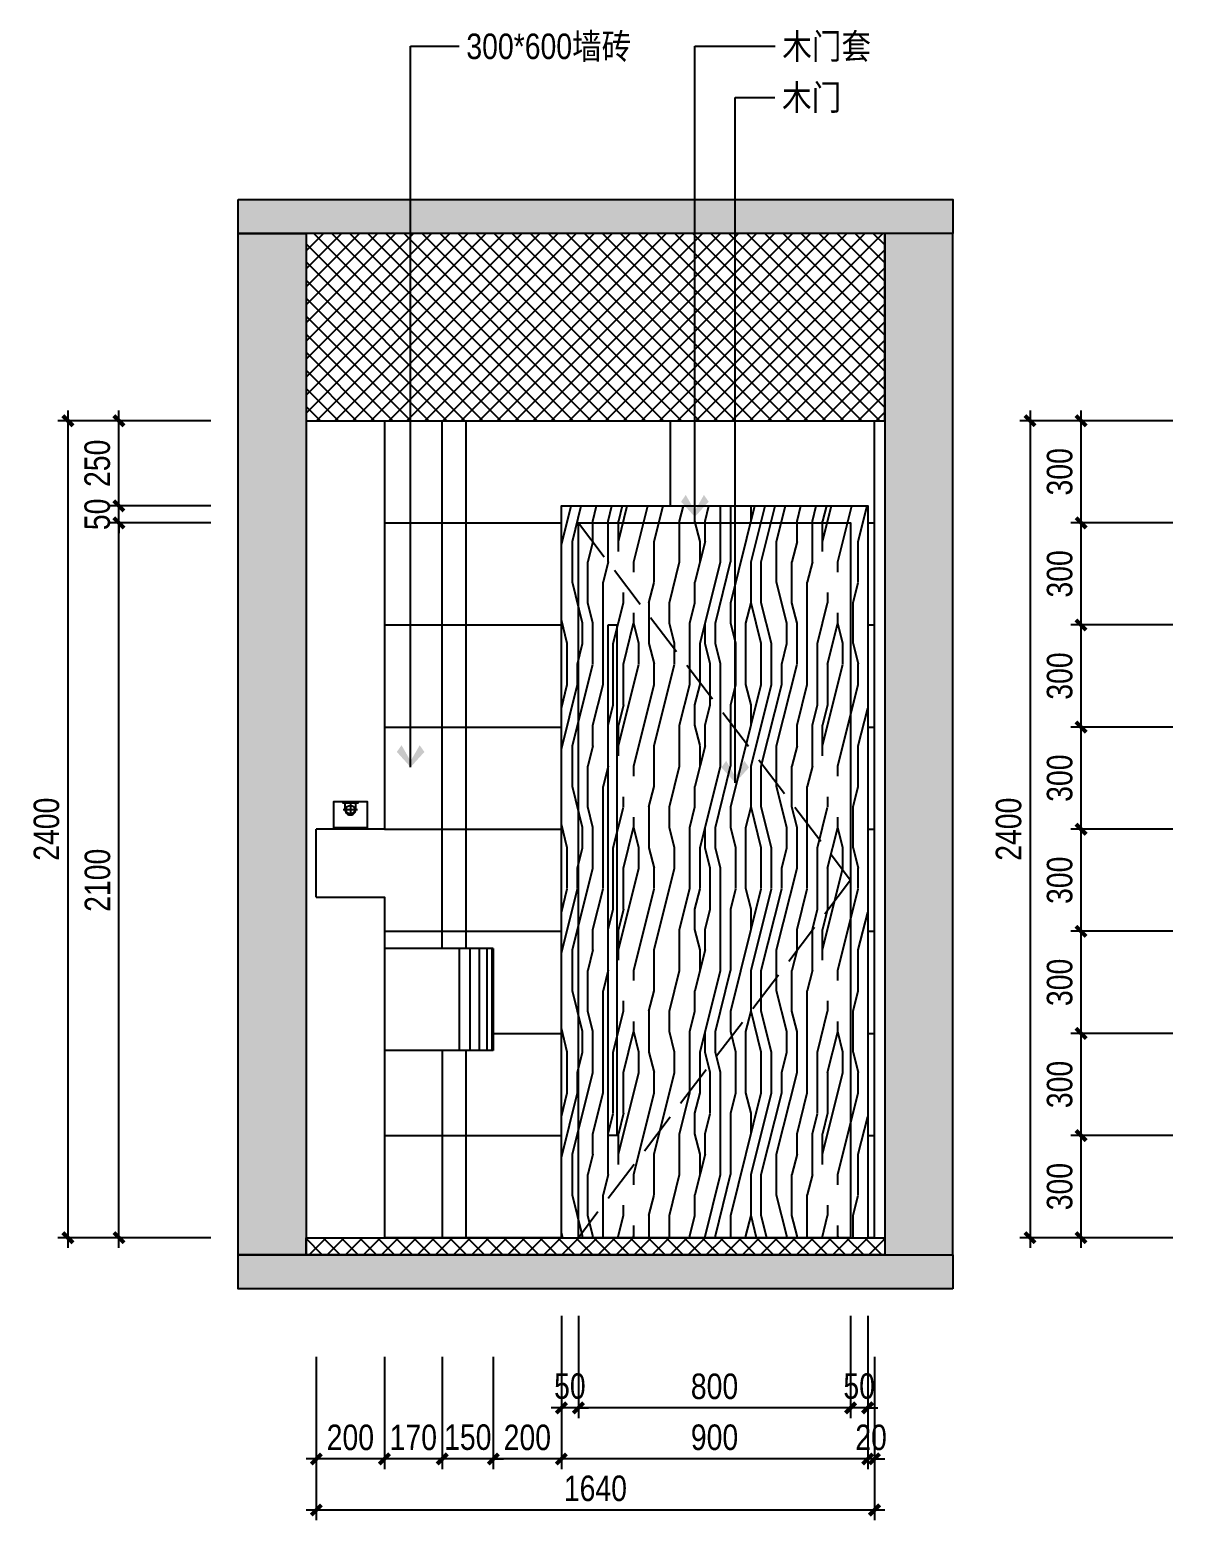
# Model space of a CAD drawing. Extents: x 468514 to 728049, y -74127 to 69080.
# Drawn here: x 558484 to 561873, y -71357 to -66978 of the extents above; entities that cross this region are included whole.
import ezdxf

# ---------------------------------------------------------------- set-up
doc = ezdxf.new("R2010")
doc.units = 0
doc.header["$LTSCALE"] = 500
doc.header["$MEASUREMENT"] = 0
doc.linetypes.add('DASH', pattern=[0.35, 0.25, -0.1])
doc.layers.get('Defpoints').update_dxf_attribs({"color": 229})
for name, color, linetype in [('E 立面填充', 250, 'Continuous'), ('E 立面墙体', 245, 'Continuous'), ('E 立面家具、洁具', 153, 'Continuous'), ('E 立面材料分格线', 8, 'Continuous'), ('E 立面材料类别线', 154, 'Continuous'), ('E 立面标注尺寸', 9, 'Continuous'), ('E 立面装饰完成线', 225, 'Continuous'), ('E 立面门', 107, 'Continuous')]:
    doc.layers.add(name, color=color, linetype=linetype)
doc.styles.add('PDC DIM', font='PMingLiU-ExtB.ttf', dxfattribs={"width": 0.85})
doc.dimstyles.new('PDC-A2', dxfattribs={"dimscale": 0, "dimtxt": 2.5, "dimasz": 1, "dimexe": 1, "dimexo": 1, "dimgap": 0.7, "dimtad": 1, "dimdec": 0, "dimtxsty": 'PDC DIM', "dimblk": 'ARCHTICK', "dimcen": 1, "dimdle": 1, "dimclrd": 8, "dimclre": 8, "dimclrt": 9, "dimadec": 0, "dimazin": 0, "dimtfac": 1, "dimtdec": 0, "dimtix": 1, "dimtmove": 2, "dimatfit": 3, "dimldrblk": 'PDC A2 T R', "dimfxl": 10, "dimfxlon": 1, "dimarcsym": 0})

# ---------------------------------------------------------------- blocks, each defined once
blk = doc.blocks.new('led')
for p, q in [((622756.5, 39950.2, 89732.5), (622714.9, 39950.2, 89732.5)), ((622720.1, 39951.1, 89732.5), (622720.1, 39932, 89732.5)), ((622735.7, 39934.6, 89732.5), (622735.7, 39969, 89732.5)), ((622751.2, 39951.1, 89732.5), (622751.2, 39932, 89732.5))]:
    blk.add_line(p, q)
at = {"elevation": 89732.5}
blk.add_lwpolyline([(622714, 39928.5), (622714, 39932), (622757.3, 39932), (622757.3, 39928.5)], close=True, dxfattribs=at)
blk.add_circle((622735.7, 39951.1, 89732.5), 12.7)
blk.add_arc((622735.7, 39951.1, 89732.5), 15.5, 356.8047, 183.1953)
blk = doc.blocks.new('_ArchTick')
at = {"color": 0, "linetype": 'ByBlock', "const_width": 0.4}
blk.add_lwpolyline([(-0.5, -0.5), (0.5, 0.5)], dxfattribs=at)
blk = doc.blocks.new('*D1995')
at = {"layer": 'Defpoints', "color": 0, "transparency": 16777216}
for p in [(558745.6, -68426.5), (559045.6, -68426.5), (559045.6, -70526.5)]:
    blk.add_point(p, dxfattribs=at)
at = {"layer": 'E 立面标注尺寸', "color": 8, "lineweight": -2, "transparency": 16777216}
for p, q in [((559015.6, -68426.5), (558715.6, -68426.5)), ((558745.6, -70556.5), (558745.6, -68396.5)), ((559015.6, -70526.5), (558715.6, -70526.5))]:
    blk.add_line(p, q, dxfattribs=at)
at = {"layer": 'E 立面标注尺寸', "color": 8, "lineweight": -2, "transparency": 16777216, "xscale": 30.00000447440561, "yscale": 30.00000447440561, "zscale": 30.00000447440561}
for p, rotation in [((558745.6, -68426.5), 90), ((558745.6, -70526.5), 270)]:
    blk.add_blockref('_ArchTick', p, dxfattribs=dict(at, rotation=rotation))
at = {"layer": 'E 立面标注尺寸', "color": 9, "transparency": 16777216, "insert": (558682.9, -69476.5), "char_height": 75, "attachment_point": 5, "rotation": 90, "style": 'PDC DIM'}
blk.add_mtext('2100', dxfattribs=at)
blk = doc.blocks.new('PDC A2 T R')
at = {"color": 0, "linetype": 'ByBlock'}
blk.add_line((0, 0), (-2, 0), dxfattribs=at)
for points in [[(-2.15, 0.89), (-1.49, 1.35), (-0.6, 0), (0, 0)], [(-2.15, -0.89), (-1.49, -1.35), (-0.6, 0), (0, 0)]]:
    blk.add_solid(points, dxfattribs=at)
blk = doc.blocks.new('*D1996')
at = {"layer": 'Defpoints', "color": 0, "transparency": 16777216}
for p in [(558745.6, -68376.5), (559045.6, -68376.5), (559045.6, -68426.5)]:
    blk.add_point(p, dxfattribs=at)
at = {"layer": 'E 立面标注尺寸', "color": 8, "lineweight": -2, "transparency": 16777216}
for p, q in [((558745.6, -68376.5), (558745.6, -68346.5)), ((559015.6, -68376.5), (558715.6, -68376.5)), ((558745.6, -68426.5), (558745.6, -68376.5)), ((559015.6, -68426.5), (558715.6, -68426.5)), ((558745.6, -68426.5), (558745.6, -68456.5))]:
    blk.add_line(p, q, dxfattribs=at)
at = {"layer": 'E 立面标注尺寸', "color": 8, "lineweight": -2, "transparency": 16777216, "xscale": 30.00000447440561, "yscale": 30.00000447440561, "zscale": 30.00000447440561}
for p, rotation in [((558745.6, -68376.5), 270), ((558745.6, -68426.5), 90)]:
    blk.add_blockref('_ArchTick', p, dxfattribs=dict(at, rotation=rotation))
at = {"layer": 'E 立面标注尺寸', "color": 9, "transparency": 16777216, "insert": (558682.2, -68401.5), "char_height": 75, "attachment_point": 5, "rotation": 90, "style": 'PDC DIM'}
blk.add_mtext('50', dxfattribs=at)
blk = doc.blocks.new('*D1997')
at = {"layer": 'Defpoints', "color": 0, "transparency": 16777216}
for p in [(558745.6, -68126.5), (559045.6, -68126.5), (559045.6, -68376.5)]:
    blk.add_point(p, dxfattribs=at)
at = {"layer": 'E 立面标注尺寸', "color": 8, "lineweight": -2, "transparency": 16777216}
for p, q in [((559015.6, -68126.5), (558715.6, -68126.5)), ((558745.6, -68406.5), (558745.6, -68096.5)), ((559015.6, -68376.5), (558715.6, -68376.5))]:
    blk.add_line(p, q, dxfattribs=at)
at = {"layer": 'E 立面标注尺寸', "color": 8, "lineweight": -2, "transparency": 16777216, "xscale": 30.00000447440561, "yscale": 30.00000447440561, "zscale": 30.00000447440561}
for p, rotation in [((558745.6, -68126.5), 90), ((558745.6, -68376.5), 270)]:
    blk.add_blockref('_ArchTick', p, dxfattribs=dict(at, rotation=rotation))
at = {"layer": 'E 立面标注尺寸', "color": 9, "transparency": 16777216, "insert": (558682.2, -68251.5), "char_height": 75, "attachment_point": 5, "rotation": 90, "style": 'PDC DIM'}
blk.add_mtext('250', dxfattribs=at)
blk = doc.blocks.new('*D1998')
at = {"layer": 'Defpoints', "color": 0, "transparency": 16777216}
for p in [(559045.6, -68126.5), (558595.6, -70526.5), (559045.6, -70526.5)]:
    blk.add_point(p, dxfattribs=at)
at = {"layer": 'E 立面标注尺寸', "color": 8, "lineweight": -2, "transparency": 16777216}
for p, q in [((558895.6, -68126.5), (558565.6, -68126.5)), ((558595.6, -68096.5), (558595.6, -70556.5)), ((558895.6, -70526.5), (558565.6, -70526.5))]:
    blk.add_line(p, q, dxfattribs=at)
at = {"layer": 'E 立面标注尺寸', "color": 8, "lineweight": -2, "transparency": 16777216, "xscale": 30.00000447440561, "yscale": 30.00000447440561, "zscale": 30.00000447440561}
for p, rotation in [((558595.6, -68126.5), 90), ((558595.6, -70526.5), 270)]:
    blk.add_blockref('_ArchTick', p, dxfattribs=dict(at, rotation=rotation))
at = {"layer": 'E 立面标注尺寸', "color": 9, "transparency": 16777216, "insert": (558532.9, -69326.5), "char_height": 75, "attachment_point": 5, "rotation": 90, "style": 'PDC DIM'}
blk.add_mtext('2400', dxfattribs=at)
blk = doc.blocks.new('*D1999')
at = {"layer": 'Defpoints', "color": 0, "transparency": 16777216}
for p in [(560895.6, -70726.5), (560945.6, -70726.5), (560895.6, -71026.5)]:
    blk.add_point(p, dxfattribs=at)
at = {"layer": 'E 立面标注尺寸', "color": 8, "lineweight": -2, "transparency": 16777216}
for p, q in [((560895.6, -70756.5), (560895.6, -71056.5)), ((560945.6, -70756.5), (560945.6, -71056.5)), ((560895.6, -71026.5), (560865.6, -71026.5)), ((560945.6, -71026.5), (560895.6, -71026.5)), ((560945.6, -71026.5), (560975.6, -71026.5))]:
    blk.add_line(p, q, dxfattribs=at)
at = {"layer": 'E 立面标注尺寸', "color": 8, "lineweight": -2, "transparency": 16777216, "xscale": 30.00000447440561, "yscale": 30.00000447440561, "zscale": 30.00000447440561}
blk.add_blockref('_ArchTick', (560895.6, -71026.5), dxfattribs=at)
at = {"layer": 'E 立面标注尺寸', "color": 8, "lineweight": -2, "transparency": 16777216, "xscale": 30.00000447440561, "yscale": 30.00000447440561, "zscale": 30.00000447440561, "rotation": 180}
blk.add_blockref('_ArchTick', (560945.6, -71026.5), dxfattribs=at)
at = {"layer": 'E 立面标注尺寸', "color": 9, "transparency": 16777216, "insert": (560920.6, -70963), "char_height": 75, "attachment_point": 5, "style": 'PDC DIM'}
blk.add_mtext('50', dxfattribs=at)
blk = doc.blocks.new('*D2000')
at = {"layer": 'Defpoints', "color": 0, "transparency": 16777216}
for p in [(560095.6, -70726.5), (560895.6, -70726.5), (560095.6, -71026.5)]:
    blk.add_point(p, dxfattribs=at)
at = {"layer": 'E 立面标注尺寸', "color": 8, "lineweight": -2, "transparency": 16777216}
for p, q in [((560095.6, -70756.5), (560095.6, -71056.5)), ((560895.6, -70756.5), (560895.6, -71056.5)), ((560925.6, -71026.5), (560065.6, -71026.5))]:
    blk.add_line(p, q, dxfattribs=at)
at = {"layer": 'E 立面标注尺寸', "color": 8, "lineweight": -2, "transparency": 16777216, "xscale": 30.00000447440561, "yscale": 30.00000447440561, "zscale": 30.00000447440561, "rotation": 180}
blk.add_blockref('_ArchTick', (560095.6, -71026.5), dxfattribs=at)
at = {"layer": 'E 立面标注尺寸', "color": 8, "lineweight": -2, "transparency": 16777216, "xscale": 30.00000447440561, "yscale": 30.00000447440561, "zscale": 30.00000447440561}
blk.add_blockref('_ArchTick', (560895.6, -71026.5), dxfattribs=at)
at = {"layer": 'E 立面标注尺寸', "color": 9, "transparency": 16777216, "insert": (560495.6, -70963.7), "char_height": 75, "attachment_point": 5, "style": 'PDC DIM'}
blk.add_mtext('800', dxfattribs=at)
blk = doc.blocks.new('*D2001')
at = {"layer": 'Defpoints', "color": 0, "transparency": 16777216}
for p in [(560045.6, -70726.5), (560095.6, -70726.5), (560045.6, -71026.5)]:
    blk.add_point(p, dxfattribs=at)
at = {"layer": 'E 立面标注尺寸', "color": 8, "lineweight": -2, "transparency": 16777216}
for p, q in [((560045.6, -70756.5), (560045.6, -71056.5)), ((560095.6, -70756.5), (560095.6, -71056.5)), ((560045.6, -71026.5), (560015.6, -71026.5)), ((560095.6, -71026.5), (560045.6, -71026.5)), ((560095.6, -71026.5), (560125.6, -71026.5))]:
    blk.add_line(p, q, dxfattribs=at)
at = {"layer": 'E 立面标注尺寸', "color": 8, "lineweight": -2, "transparency": 16777216, "xscale": 30.00000447440561, "yscale": 30.00000447440561, "zscale": 30.00000447440561}
blk.add_blockref('_ArchTick', (560045.6, -71026.5), dxfattribs=at)
at = {"layer": 'E 立面标注尺寸', "color": 8, "lineweight": -2, "transparency": 16777216, "xscale": 30.00000447440561, "yscale": 30.00000447440561, "zscale": 30.00000447440561, "rotation": 180}
blk.add_blockref('_ArchTick', (560095.6, -71026.5), dxfattribs=at)
at = {"layer": 'E 立面标注尺寸', "color": 9, "transparency": 16777216, "insert": (560070.6, -70963), "char_height": 75, "attachment_point": 5, "style": 'PDC DIM'}
blk.add_mtext('50', dxfattribs=at)
blk = doc.blocks.new('*D2002')
at = {"layer": 'Defpoints', "color": 0, "transparency": 16777216}
for p in [(560945.6, -70726.5), (560965.6, -70726.5), (560945.6, -71176.5)]:
    blk.add_point(p, dxfattribs=at)
at = {"layer": 'E 立面标注尺寸', "color": 8, "lineweight": -2, "transparency": 16777216}
for p, q in [((560945.6, -70876.5), (560945.6, -71206.5)), ((560965.6, -70876.5), (560965.6, -71206.5)), ((560945.6, -71176.5), (560915.6, -71176.5)), ((560965.6, -71176.5), (560945.6, -71176.5)), ((560965.6, -71176.5), (560995.6, -71176.5))]:
    blk.add_line(p, q, dxfattribs=at)
at = {"layer": 'E 立面标注尺寸', "color": 8, "lineweight": -2, "transparency": 16777216, "xscale": 30.00000447440561, "yscale": 30.00000447440561, "zscale": 30.00000447440561}
blk.add_blockref('_ArchTick', (560945.6, -71176.5), dxfattribs=at)
at = {"layer": 'E 立面标注尺寸', "color": 8, "lineweight": -2, "transparency": 16777216, "xscale": 30.00000447440561, "yscale": 30.00000447440561, "zscale": 30.00000447440561, "rotation": 180}
blk.add_blockref('_ArchTick', (560965.6, -71176.5), dxfattribs=at)
at = {"layer": 'E 立面标注尺寸', "color": 9, "transparency": 16777216, "insert": (560955.6, -71113.7), "char_height": 75, "attachment_point": 5, "style": 'PDC DIM'}
blk.add_mtext('20', dxfattribs=at)
blk = doc.blocks.new('*D2003')
at = {"layer": 'Defpoints', "color": 0, "transparency": 16777216}
for p in [(560045.6, -70726.5), (560945.6, -70726.5), (560045.6, -71176.5)]:
    blk.add_point(p, dxfattribs=at)
at = {"layer": 'E 立面标注尺寸', "color": 8, "lineweight": -2, "transparency": 16777216}
for p, q in [((560045.6, -70876.5), (560045.6, -71206.5)), ((560945.6, -70876.5), (560945.6, -71206.5)), ((560975.6, -71176.5), (560015.6, -71176.5))]:
    blk.add_line(p, q, dxfattribs=at)
at = {"layer": 'E 立面标注尺寸', "color": 8, "lineweight": -2, "transparency": 16777216, "xscale": 30.00000447440561, "yscale": 30.00000447440561, "zscale": 30.00000447440561, "rotation": 180}
blk.add_blockref('_ArchTick', (560045.6, -71176.5), dxfattribs=at)
at = {"layer": 'E 立面标注尺寸', "color": 8, "lineweight": -2, "transparency": 16777216, "xscale": 30.00000447440561, "yscale": 30.00000447440561, "zscale": 30.00000447440561}
blk.add_blockref('_ArchTick', (560945.6, -71176.5), dxfattribs=at)
at = {"layer": 'E 立面标注尺寸', "color": 9, "transparency": 16777216, "insert": (560495.6, -71113.3), "char_height": 75, "attachment_point": 5, "style": 'PDC DIM'}
blk.add_mtext('900', dxfattribs=at)
blk = doc.blocks.new('*D2004')
at = {"layer": 'Defpoints', "color": 0, "transparency": 16777216}
for p in [(559845.6, -70726.5), (560045.6, -70726.5), (559845.6, -71176.5)]:
    blk.add_point(p, dxfattribs=at)
at = {"layer": 'E 立面标注尺寸', "color": 8, "lineweight": -2, "transparency": 16777216}
for p, q in [((559845.6, -70876.5), (559845.6, -71206.5)), ((560045.6, -70876.5), (560045.6, -71206.5)), ((560075.6, -71176.5), (559815.6, -71176.5))]:
    blk.add_line(p, q, dxfattribs=at)
at = {"layer": 'E 立面标注尺寸', "color": 8, "lineweight": -2, "transparency": 16777216, "xscale": 30.00000447440561, "yscale": 30.00000447440561, "zscale": 30.00000447440561, "rotation": 180}
blk.add_blockref('_ArchTick', (559845.6, -71176.5), dxfattribs=at)
at = {"layer": 'E 立面标注尺寸', "color": 8, "lineweight": -2, "transparency": 16777216, "xscale": 30.00000447440561, "yscale": 30.00000447440561, "zscale": 30.00000447440561}
blk.add_blockref('_ArchTick', (560045.6, -71176.5), dxfattribs=at)
at = {"layer": 'E 立面标注尺寸', "color": 9, "transparency": 16777216, "insert": (559945.6, -71113.7), "char_height": 75, "attachment_point": 5, "style": 'PDC DIM'}
blk.add_mtext('200', dxfattribs=at)
blk = doc.blocks.new('*D2005')
at = {"layer": 'Defpoints', "color": 0, "transparency": 16777216}
for p in [(559695.6, -70726.5), (559845.6, -70726.5), (559695.6, -71176.5)]:
    blk.add_point(p, dxfattribs=at)
at = {"layer": 'E 立面标注尺寸', "color": 8, "lineweight": -2, "transparency": 16777216}
for p, q in [((559695.6, -70876.5), (559695.6, -71206.5)), ((559845.6, -70876.5), (559845.6, -71206.5)), ((559695.6, -71176.5), (559665.6, -71176.5)), ((559845.6, -71176.5), (559695.6, -71176.5)), ((559845.6, -71176.5), (559875.6, -71176.5))]:
    blk.add_line(p, q, dxfattribs=at)
at = {"layer": 'E 立面标注尺寸', "color": 8, "lineweight": -2, "transparency": 16777216, "xscale": 30.00000447440561, "yscale": 30.00000447440561, "zscale": 30.00000447440561}
blk.add_blockref('_ArchTick', (559695.6, -71176.5), dxfattribs=at)
at = {"layer": 'E 立面标注尺寸', "color": 8, "lineweight": -2, "transparency": 16777216, "xscale": 30.00000447440561, "yscale": 30.00000447440561, "zscale": 30.00000447440561, "rotation": 180}
blk.add_blockref('_ArchTick', (559845.6, -71176.5), dxfattribs=at)
at = {"layer": 'E 立面标注尺寸', "color": 9, "transparency": 16777216, "insert": (559770.6, -71113), "char_height": 75, "attachment_point": 5, "style": 'PDC DIM'}
blk.add_mtext('150', dxfattribs=at)
blk = doc.blocks.new('*D2006')
at = {"layer": 'Defpoints', "color": 0, "transparency": 16777216}
for p in [(559525.6, -70726.5), (559695.6, -70726.5), (559525.6, -71176.5)]:
    blk.add_point(p, dxfattribs=at)
at = {"layer": 'E 立面标注尺寸', "color": 8, "lineweight": -2, "transparency": 16777216}
for p, q in [((559525.6, -70876.5), (559525.6, -71206.5)), ((559695.6, -70876.5), (559695.6, -71206.5)), ((559725.6, -71176.5), (559495.6, -71176.5))]:
    blk.add_line(p, q, dxfattribs=at)
at = {"layer": 'E 立面标注尺寸', "color": 8, "lineweight": -2, "transparency": 16777216, "xscale": 30.00000447440561, "yscale": 30.00000447440561, "zscale": 30.00000447440561, "rotation": 180}
blk.add_blockref('_ArchTick', (559525.6, -71176.5), dxfattribs=at)
at = {"layer": 'E 立面标注尺寸', "color": 8, "lineweight": -2, "transparency": 16777216, "xscale": 30.00000447440561, "yscale": 30.00000447440561, "zscale": 30.00000447440561}
blk.add_blockref('_ArchTick', (559695.6, -71176.5), dxfattribs=at)
at = {"layer": 'E 立面标注尺寸', "color": 9, "transparency": 16777216, "insert": (559610.6, -71113.7), "char_height": 75, "attachment_point": 5, "style": 'PDC DIM'}
blk.add_mtext('170', dxfattribs=at)
blk = doc.blocks.new('*D2007')
at = {"layer": 'Defpoints', "color": 0, "transparency": 16777216}
for p in [(559325.6, -70726.5), (559525.6, -70726.5), (559325.6, -71176.5)]:
    blk.add_point(p, dxfattribs=at)
at = {"layer": 'E 立面标注尺寸', "color": 8, "lineweight": -2, "transparency": 16777216}
for p, q in [((559325.6, -70876.5), (559325.6, -71206.5)), ((559525.6, -70876.5), (559525.6, -71206.5)), ((559555.6, -71176.5), (559295.6, -71176.5))]:
    blk.add_line(p, q, dxfattribs=at)
at = {"layer": 'E 立面标注尺寸', "color": 8, "lineweight": -2, "transparency": 16777216, "xscale": 30.00000447440561, "yscale": 30.00000447440561, "zscale": 30.00000447440561, "rotation": 180}
blk.add_blockref('_ArchTick', (559325.6, -71176.5), dxfattribs=at)
at = {"layer": 'E 立面标注尺寸', "color": 8, "lineweight": -2, "transparency": 16777216, "xscale": 30.00000447440561, "yscale": 30.00000447440561, "zscale": 30.00000447440561}
blk.add_blockref('_ArchTick', (559525.6, -71176.5), dxfattribs=at)
at = {"layer": 'E 立面标注尺寸', "color": 9, "transparency": 16777216, "insert": (559425.6, -71113.7), "char_height": 75, "attachment_point": 5, "style": 'PDC DIM'}
blk.add_mtext('200', dxfattribs=at)
blk = doc.blocks.new('*D2008')
at = {"layer": 'Defpoints', "color": 0, "transparency": 16777216}
for p in [(559325.6, -70726.5), (560965.6, -70726.5), (560965.6, -71326.5)]:
    blk.add_point(p, dxfattribs=at)
at = {"layer": 'E 立面标注尺寸', "color": 8, "lineweight": -2, "transparency": 16777216}
for p, q in [((559325.6, -71026.5), (559325.6, -71356.5)), ((560965.6, -71026.5), (560965.6, -71356.5)), ((559295.6, -71326.5), (560995.6, -71326.5))]:
    blk.add_line(p, q, dxfattribs=at)
at = {"layer": 'E 立面标注尺寸', "color": 8, "lineweight": -2, "transparency": 16777216, "xscale": 30.00000447440561, "yscale": 30.00000447440561, "zscale": 30.00000447440561, "rotation": 180}
blk.add_blockref('_ArchTick', (559325.6, -71326.5), dxfattribs=at)
at = {"layer": 'E 立面标注尺寸', "color": 8, "lineweight": -2, "transparency": 16777216, "xscale": 30.00000447440561, "yscale": 30.00000447440561, "zscale": 30.00000447440561}
blk.add_blockref('_ArchTick', (560965.6, -71326.5), dxfattribs=at)
at = {"layer": 'E 立面标注尺寸', "color": 9, "transparency": 16777216, "insert": (560145.6, -71263.3), "char_height": 75, "attachment_point": 5, "style": 'PDC DIM'}
blk.add_mtext('1640', dxfattribs=at)
blk = doc.blocks.new('*D2012')
at = {"layer": 'Defpoints', "color": 0, "transparency": 16777216}
for p in [(561572.7, -68126.5), (561872.7, -68126.5), (561872.7, -68426.5)]:
    blk.add_point(p, dxfattribs=at)
at = {"layer": 'E 立面标注尺寸', "color": 8, "lineweight": -2, "transparency": 16777216}
for p, q in [((561842.7, -68126.5), (561542.7, -68126.5)), ((561572.7, -68456.5), (561572.7, -68096.5)), ((561842.7, -68426.5), (561542.7, -68426.5))]:
    blk.add_line(p, q, dxfattribs=at)
at = {"layer": 'E 立面标注尺寸', "color": 8, "lineweight": -2, "transparency": 16777216, "xscale": 29.99999882274668, "yscale": 29.99999882274668, "zscale": 29.99999882274668}
for p, rotation in [((561572.7, -68126.5), 90), ((561572.7, -68426.5), 270)]:
    blk.add_blockref('_ArchTick', p, dxfattribs=dict(at, rotation=rotation))
at = {"layer": 'E 立面标注尺寸', "color": 9, "transparency": 16777216, "insert": (561510, -68276.5), "char_height": 75, "attachment_point": 5, "rotation": 90, "style": 'PDC DIM'}
blk.add_mtext('300', dxfattribs=at)
blk = doc.blocks.new('*D2013')
at = {"layer": 'Defpoints', "color": 0, "transparency": 16777216}
for p in [(561872.7, -68126.5), (561422.7, -70526.5), (561872.7, -70526.5)]:
    blk.add_point(p, dxfattribs=at)
at = {"layer": 'E 立面标注尺寸', "color": 8, "lineweight": -2, "transparency": 16777216}
for p, q in [((561722.7, -68126.5), (561392.7, -68126.5)), ((561422.7, -68096.5), (561422.7, -70556.5)), ((561722.7, -70526.5), (561392.7, -70526.5))]:
    blk.add_line(p, q, dxfattribs=at)
at = {"layer": 'E 立面标注尺寸', "color": 8, "lineweight": -2, "transparency": 16777216, "xscale": 29.99999882274668, "yscale": 29.99999882274668, "zscale": 29.99999882274668}
for p, rotation in [((561422.7, -68126.5), 90), ((561422.7, -70526.5), 270)]:
    blk.add_blockref('_ArchTick', p, dxfattribs=dict(at, rotation=rotation))
at = {"layer": 'E 立面标注尺寸', "color": 9, "transparency": 16777216, "insert": (561360, -69326.5), "char_height": 75, "attachment_point": 5, "rotation": 90, "style": 'PDC DIM'}
blk.add_mtext('2400', dxfattribs=at)
blk = doc.blocks.new('*D2014')
at = {"layer": 'Defpoints', "color": 0, "transparency": 16777216}
for p in [(561572.7, -68426.5), (561872.7, -68426.5), (561872.7, -68726.5)]:
    blk.add_point(p, dxfattribs=at)
at = {"layer": 'E 立面标注尺寸', "color": 8, "lineweight": -2, "transparency": 16777216}
for p, q in [((561842.7, -68426.5), (561542.7, -68426.5)), ((561572.7, -68756.5), (561572.7, -68396.5)), ((561842.7, -68726.5), (561542.7, -68726.5))]:
    blk.add_line(p, q, dxfattribs=at)
at = {"layer": 'E 立面标注尺寸', "color": 8, "lineweight": -2, "transparency": 16777216, "xscale": 29.99999882274668, "yscale": 29.99999882274668, "zscale": 29.99999882274668}
for p, rotation in [((561572.7, -68426.5), 90), ((561572.7, -68726.5), 270)]:
    blk.add_blockref('_ArchTick', p, dxfattribs=dict(at, rotation=rotation))
at = {"layer": 'E 立面标注尺寸', "color": 9, "transparency": 16777216, "insert": (561510, -68576.5), "char_height": 75, "attachment_point": 5, "rotation": 90, "style": 'PDC DIM'}
blk.add_mtext('300', dxfattribs=at)
blk = doc.blocks.new('*D2015')
at = {"layer": 'Defpoints', "color": 0, "transparency": 16777216}
for p in [(561572.7, -68726.5), (561872.7, -68726.5), (561872.7, -69026.5)]:
    blk.add_point(p, dxfattribs=at)
at = {"layer": 'E 立面标注尺寸', "color": 8, "lineweight": -2, "transparency": 16777216}
for p, q in [((561572.7, -69056.5), (561572.7, -68696.5)), ((561842.7, -68726.5), (561542.7, -68726.5)), ((561842.7, -69026.5), (561542.7, -69026.5))]:
    blk.add_line(p, q, dxfattribs=at)
at = {"layer": 'E 立面标注尺寸', "color": 8, "lineweight": -2, "transparency": 16777216, "xscale": 29.99999882274668, "yscale": 29.99999882274668, "zscale": 29.99999882274668}
for p, rotation in [((561572.7, -68726.5), 90), ((561572.7, -69026.5), 270)]:
    blk.add_blockref('_ArchTick', p, dxfattribs=dict(at, rotation=rotation))
at = {"layer": 'E 立面标注尺寸', "color": 9, "transparency": 16777216, "insert": (561510, -68876.5), "char_height": 75, "attachment_point": 5, "rotation": 90, "style": 'PDC DIM'}
blk.add_mtext('300', dxfattribs=at)
blk = doc.blocks.new('*D2016')
at = {"layer": 'Defpoints', "color": 0, "transparency": 16777216}
for p in [(561572.7, -69026.5), (561872.7, -69026.5), (561872.7, -69326.5)]:
    blk.add_point(p, dxfattribs=at)
at = {"layer": 'E 立面标注尺寸', "color": 8, "lineweight": -2, "transparency": 16777216}
for p, q in [((561572.7, -69356.5), (561572.7, -68996.5)), ((561842.7, -69026.5), (561542.7, -69026.5)), ((561842.7, -69326.5), (561542.7, -69326.5))]:
    blk.add_line(p, q, dxfattribs=at)
at = {"layer": 'E 立面标注尺寸', "color": 8, "lineweight": -2, "transparency": 16777216, "xscale": 29.99999882274668, "yscale": 29.99999882274668, "zscale": 29.99999882274668}
for p, rotation in [((561572.7, -69026.5), 90), ((561572.7, -69326.5), 270)]:
    blk.add_blockref('_ArchTick', p, dxfattribs=dict(at, rotation=rotation))
at = {"layer": 'E 立面标注尺寸', "color": 9, "transparency": 16777216, "insert": (561510, -69176.5), "char_height": 75, "attachment_point": 5, "rotation": 90, "style": 'PDC DIM'}
blk.add_mtext('300', dxfattribs=at)
blk = doc.blocks.new('*D2017')
at = {"layer": 'Defpoints', "color": 0, "transparency": 16777216}
for p in [(561572.7, -69326.5), (561872.7, -69326.5), (561872.7, -69626.5)]:
    blk.add_point(p, dxfattribs=at)
at = {"layer": 'E 立面标注尺寸', "color": 8, "lineweight": -2, "transparency": 16777216}
for p, q in [((561572.7, -69656.5), (561572.7, -69296.5)), ((561842.7, -69326.5), (561542.7, -69326.5)), ((561842.7, -69626.5), (561542.7, -69626.5))]:
    blk.add_line(p, q, dxfattribs=at)
at = {"layer": 'E 立面标注尺寸', "color": 8, "lineweight": -2, "transparency": 16777216, "xscale": 29.99999882274668, "yscale": 29.99999882274668, "zscale": 29.99999882274668}
for p, rotation in [((561572.7, -69326.5), 90), ((561572.7, -69626.5), 270)]:
    blk.add_blockref('_ArchTick', p, dxfattribs=dict(at, rotation=rotation))
at = {"layer": 'E 立面标注尺寸', "color": 9, "transparency": 16777216, "insert": (561510, -69476.5), "char_height": 75, "attachment_point": 5, "rotation": 90, "style": 'PDC DIM'}
blk.add_mtext('300', dxfattribs=at)
blk = doc.blocks.new('*D2018')
at = {"layer": 'Defpoints', "color": 0, "transparency": 16777216}
for p in [(561572.7, -69626.5), (561872.7, -69626.5), (561872.7, -69926.5)]:
    blk.add_point(p, dxfattribs=at)
at = {"layer": 'E 立面标注尺寸', "color": 8, "lineweight": -2, "transparency": 16777216}
for p, q in [((561572.7, -69956.5), (561572.7, -69596.5)), ((561842.7, -69626.5), (561542.7, -69626.5)), ((561842.7, -69926.5), (561542.7, -69926.5))]:
    blk.add_line(p, q, dxfattribs=at)
at = {"layer": 'E 立面标注尺寸', "color": 8, "lineweight": -2, "transparency": 16777216, "xscale": 29.99999882274668, "yscale": 29.99999882274668, "zscale": 29.99999882274668}
for p, rotation in [((561572.7, -69626.5), 90), ((561572.7, -69926.5), 270)]:
    blk.add_blockref('_ArchTick', p, dxfattribs=dict(at, rotation=rotation))
at = {"layer": 'E 立面标注尺寸', "color": 9, "transparency": 16777216, "insert": (561510, -69776.5), "char_height": 75, "attachment_point": 5, "rotation": 90, "style": 'PDC DIM'}
blk.add_mtext('300', dxfattribs=at)
blk = doc.blocks.new('*D2019')
at = {"layer": 'Defpoints', "color": 0, "transparency": 16777216}
for p in [(561572.7, -69926.5), (561872.7, -69926.5), (561872.7, -70226.5)]:
    blk.add_point(p, dxfattribs=at)
at = {"layer": 'E 立面标注尺寸', "color": 8, "lineweight": -2, "transparency": 16777216}
for p, q in [((561572.7, -70256.5), (561572.7, -69896.5)), ((561842.7, -69926.5), (561542.7, -69926.5)), ((561842.7, -70226.5), (561542.7, -70226.5))]:
    blk.add_line(p, q, dxfattribs=at)
at = {"layer": 'E 立面标注尺寸', "color": 8, "lineweight": -2, "transparency": 16777216, "xscale": 29.99999882274668, "yscale": 29.99999882274668, "zscale": 29.99999882274668}
for p, rotation in [((561572.7, -69926.5), 90), ((561572.7, -70226.5), 270)]:
    blk.add_blockref('_ArchTick', p, dxfattribs=dict(at, rotation=rotation))
at = {"layer": 'E 立面标注尺寸', "color": 9, "transparency": 16777216, "insert": (561510, -70076.5), "char_height": 75, "attachment_point": 5, "rotation": 90, "style": 'PDC DIM'}
blk.add_mtext('300', dxfattribs=at)
blk = doc.blocks.new('*D2020')
at = {"layer": 'Defpoints', "color": 0, "transparency": 16777216}
for p in [(561572.7, -70226.5), (561872.7, -70226.5), (561872.7, -70526.5)]:
    blk.add_point(p, dxfattribs=at)
at = {"layer": 'E 立面标注尺寸', "color": 8, "lineweight": -2, "transparency": 16777216}
for p, q in [((561842.7, -70226.5), (561542.7, -70226.5)), ((561572.7, -70556.5), (561572.7, -70196.5)), ((561842.7, -70526.5), (561542.7, -70526.5))]:
    blk.add_line(p, q, dxfattribs=at)
at = {"layer": 'E 立面标注尺寸', "color": 8, "lineweight": -2, "transparency": 16777216, "xscale": 29.99999882274668, "yscale": 29.99999882274668, "zscale": 29.99999882274668}
for p, rotation in [((561572.7, -70226.5), 90), ((561572.7, -70526.5), 270)]:
    blk.add_blockref('_ArchTick', p, dxfattribs=dict(at, rotation=rotation))
at = {"layer": 'E 立面标注尺寸', "color": 9, "transparency": 16777216, "insert": (561510, -70376.5), "char_height": 75, "attachment_point": 5, "rotation": 90, "style": 'PDC DIM'}
blk.add_mtext('300', dxfattribs=at)

msp = doc.modelspace()

# ---------------------------------------------------------------- hatches: boundary and pattern name
at = {"layer": 'E 立面填充'}
h = msp.add_hatch(dxfattribs=at)
h.set_pattern_fill('ANSI37', color=256, scale=300)
h.set_pattern_definition([(45, (-3692.82, 0), (-26.5165043, 26.5165043), []), (135, (-3692.82, 0), (-26.5165043, -26.5165043), [])])
h.paths.add_polyline_path([(559295.6, -68126.5), (560995.6, -68126.5), (560995.6, -67576.5), (559295.6, -67576.5)])
h = msp.add_hatch(dxfattribs=at)
h.set_pattern_fill('_USER', color=256, scale=300, pattern_type=0)
h.set_pattern_definition([(0, (559525.65, -70526.5), (0, 300), [])])
h.paths.add_polyline_path([(559695.6, -68126.5), (559525.6, -68126.5), (559525.6, -69326.5), (559475.6, -69326.5), (559376.6, -69326.5), (559325.6, -69326.5), (559325.6, -69526.5), (559525.6, -69526.5), (559525.6, -69676.5), (559695.6, -69676.5)])
h.paths.add_polyline_path([(559695.6, -69976.5), (559525.6, -69976.5), (559525.6, -70526.5), (559695.6, -70526.5)])
h.paths.add_polyline_path([(560045.6, -68376.5), (560945.6, -68376.5), (560945.6, -70526.5), (560965.6, -70526.5), (560965.6, -68126.5), (559695.6, -68126.5), (559695.6, -69676.5), (559845.6, -69676.5), (559845.6, -69976.5), (559695.6, -69976.5), (559695.6, -70526.5), (560045.6, -70526.5)])
h = msp.add_hatch(dxfattribs=at)
h.set_pattern_fill('_USER', color=256, scale=600, angle=90, pattern_type=0)
h.set_pattern_definition([(90, (560965.65, -70526.5), (-600, 4e-14), [])])
h.paths.add_polyline_path([(559695.6, -68126.5), (559525.6, -68126.5), (559525.6, -69326.5), (559475.6, -69326.5), (559376.6, -69326.5), (559325.6, -69326.5), (559325.6, -69526.5), (559525.6, -69526.5), (559525.6, -69676.5), (559695.6, -69676.5)])
h.paths.add_polyline_path([(559695.6, -69976.5), (559525.6, -69976.5), (559525.6, -70526.5), (559695.6, -70526.5)])
h.paths.add_polyline_path([(560045.6, -68376.5), (560945.6, -68376.5), (560945.6, -70526.5), (560965.6, -70526.5), (560965.6, -68126.5), (559695.6, -68126.5), (559695.6, -69676.5), (559845.6, -69676.5), (559845.6, -69976.5), (559695.6, -69976.5), (559695.6, -70526.5), (560045.6, -70526.5)])
h = msp.add_hatch(dxfattribs=at)
h.set_pattern_fill('木纹5', color=256, scale=150, angle=90, pattern_type=2)
h.set_pattern_definition([(90, (52117.7, -72201.5), (-600, 4e-14), [120, -180, 60, -240]), (90, (52102.7, -71781.5), (-600, 4e-14), [120, -480]), (90, (52072.7, -71841.5), (-600, 4e-14), [60, -540]), (90, (52057.7, -72171.5), (-600, 4e-14), [30, -420, 30, -120]), (90, (52027.7, -71961.5), (-600, 4e-14), [120, -180, 30, -270]), (90, (52012.7, -72111.5), (-600, 4e-14), [90, -510]), (90, (51997.7, -71961.5), (-600, 4e-14), [180, -420]), (90, (51982.7, -72141.5), (-600, 4e-14), [120, -480]), (90, (51967.7, -71901.5), (-600, 4e-14), [300, -300]), (90, (51937.7, -72081.5), (-600, 4e-14), [60, -180, 120, -240]), (90, (51922.7, -71661.5), (-600, 4e-14), [120, -480]), (90, (51907.7, -71781.5), (-600, 4e-14), [60, -540]), (90, (51892.7, -71901.5), (-600, 4e-14), [60, -540]), (90, (51877.7, -72201.5), (-600, 4e-14), [120, -480]), (90, (51862.7, -71901.5), (-600, 4e-14), [120, -480]), (90, (51832.7, -71901.5), (-600, 4e-14), [120, -120, 120, -240]), (90, (51802.7, -72021.5), (-600, 4e-14), [60, -300, 120, -120]), (90, (51787.7, -71901.5), (-600, 4e-14), [180, -420]), (90, (51757.7, -71901.5), (-600, 4e-14), [120, -480]), (90, (51742.7, -72141.5), (-600, 4e-14), [180, -240, 60, -120]), (90, (51712.7, -72141.5), (-600, 4e-14), [300, -300]), (90, (51697.7, -71781.5), (-600, 4e-14), [60, -540]), (90, (51682.7, -71961.5), (-600, 4e-14), [120, -480]), (90, (51667.7, -72081.5), (-600, 4e-14), [60, -240, 60, -240]), (90, (51652.7, -72141.5), (-600, 4e-14), [60, -180, 120, -240]), (90, (51637.7, -72021.5), (-600, 4e-14), [60, -300, 60, -180]), (90, (51622.7, -71901.5), (-600, 4e-14), [180, -420]), (90, (51592.7, -72141.5), (-600, 4e-14), [120, -480]), (90, (51577.7, -71841.5), (-600, 4e-14), [60, -540]), (90, (51562.7, -71721.5), (-600, 4e-14), [60, -540]), (104.036243, (52072.7, -71781.5), (2e-08, 600), [61.8, -2412.0633]), (104.036243, (51937.7, -71721.5), (2e-08, 600), [61.8, -2412.0633]), (104.036243, (51577.7, -71781.5), (2e-08, 600), [61.8, -2412.0633]), (104.036243, (51802.7, -71961.5), (2e-08, 600), [61.8, -2412.0633]), (104.036243, (51712.7, -71841.5), (2e-08, 600), [61.8, -2412.0633]), (104.036243, (51757.7, -71781.5), (2e-08, 600), [61.8, -2412.0633]), (104.036243, (51652.7, -72081.5), (2e-08, 600), [61.8, -2412.0633]), (104.036243, (51682.7, -71841.5), (2e-08, 600), [61.8, -2412.0633]), (104.036243, (51907.7, -71721.5), (2e-08, 600), [123.6, -2350.2633]), (104.036243, (51862.7, -71781.5), (2e-08, 600), [123.6, -2350.2633]), (104.036243, (51832.7, -71781.5), (2e-08, 600), [123.6, -2350.2633]), (255.963757, (52027.7, -71961.5), (2e-08, -600), [61.8, -123.6, 61.8, -2226.6633]), (255.963757, (51937.7, -72081.5), (2e-08, -600), [61.8, -2412.0633]), (255.963757, (51667.7, -72081.5), (2e-08, -600), [123.6, -2350.2633]), (284.036243, (52102.7, -71781.5), (-2e-08, -600), [61.8, -2412.0633]), (75.963757, (52102.7, -71661.5), (-2e-08, 600), [61.8, -2412.0633]), (75.963757, (51892.7, -71841.5), (-2e-08, 600), [61.8, -2412.0633]), (75.963757, (51787.7, -71721.5), (-2e-08, 600), [61.8, -2412.0633]), (75.963757, (51742.7, -71961.5), (-2e-08, 600), [61.8, -2412.0633]), (75.963757, (51667.7, -72021.5), (-2e-08, 600), [61.8, -2412.0633]), (75.963757, (51637.7, -71961.5), (-2e-08, 600), [61.8, -2412.0633]), (75.963757, (51742.7, -71961.5), (-2e-08, 600), [61.8, -2412.0633]), (75.963757, (51652.7, -71781.5), (-2e-08, 600), [247.2, -2226.6633]), (75.963757, (52057.7, -72141.5), (-2e-08, 600), [247.2, -2226.6633]), (75.963757, (52012.7, -72081.5), (-2e-08, 600), [247.2, -2226.6633]), (75.963757, (51982.7, -72021.5), (-2e-08, 600), [61.8, -123.6, 123.6, -2164.8633]), (75.963757, (51937.7, -72021.5), (-2e-08, 600), [123.6, -123.6, 123.6, -2103.0633]), (75.963757, (51877.7, -72081.5), (-2e-08, 600), [247.2, -2226.6633]), (75.963757, (51832.7, -72141.5), (-2e-08, 600), [247.2, -2226.6633]), (75.963757, (51802.7, -72141.5), (-2e-08, 600), [247.2, -2226.6633]), (75.963757, (51622.7, -71721.5), (-2e-08, 600), [61.8, -2412.0633]), (75.963768, (51562.7, -71661.5), (-0.000115, 600), [123.6, -2350.2633]), (75.963768, (51592.7, -72021.5), (-0.000115, 600), [123.6, -2350.2633]), (75.963758, (52117.7, -72081.5), (-1e-05, 600), [247.2, -2226.6633]), (75.963758, (51697.7, -71721.5), (-1e-05, 600), [185.4, -2288.4633]), (75.963758, (51742.7, -71661.5), (-1e-05, 600), [370.8, -2103.0633])])
h.paths.add_polyline_path([(560045.6, -68376.5), (560945.6, -68376.5), (560945.6, -70526.5), (560045.6, -70526.5)])
at = {"layer": 'E 立面墙体'}
h = msp.add_hatch(color=250, dxfattribs=at)
h.dxf.hatch_style = 1
h.paths.add_polyline_path([(559095.6, -67476.5), (561195.6, -67476.5), (561195.6, -67576.5), (559095.6, -67576.5)])
h = msp.add_hatch(dxfattribs=at)
h.set_pattern_fill('钢筋混凝土', color=250, scale=10, pattern_type=2)
h.set_pattern_definition([(45, (65101.68, -72201.5), (-35.355339, 35.355339), []), (50, (65101.68, -72201.5), (71.726018, -6.2752135), [7.5, -82.5]), (355, (65101.68, -72201.5), (-13.875133, 75.219213), [6, -66]), (100.4514, (65107.66, -72202.02), (57.850938, 68.943954), [6.374019, -70.114211]), (46.1842, (65101.68, -72181.5), (106.724105, -16.551901), [11.25, -123.75]), (96.6356, (65110.57, -72182.88), (93.46627, 97.411787), [9.56103, -105.1713]), (351.1842, (65101.68, -72181.5), (93.466195, 97.41186), [9, -99]), (21, (65111.68, -72186.5), (59.690705, -40.261889), [7.5, -82.5]), (326, (65111.68, -72186.5), (24.331533, 72.515005), [6, -66]), (71.4514, (65116.654, -72189.855), (84.022263, 32.25305), [6.374019, -70.114211]), (37.5, (65101.68, -72201.5), (1.2159855, 33.2893854), [0.5, -65.2, 0.5, -67, 0.5, -66.25]), (7.5, (65101.68, -72201.5), (26.3069537, 39.4411712), [0.5, -38.2, 0.5, -63.7, 0.5, -25.25]), (327.5, (65079.38, -72201.5), (53.3822436, -2.2554872), [0.5, -25, 0.5, -78, 0.5, -103.5]), (317.5, (65069.38, -72201.5), (58.318617, 10.0104982), [0.5, -32.5, 0.5, -51.8, 0.5, -73.5])])
h.paths.add_polyline_path([(559295.6, -70576.5), (559095.6, -70576.5), (559095.6, -67576.5), (559295.6, -67576.5)])
h = msp.add_hatch(dxfattribs=at)
h.set_pattern_fill('钢筋混凝土', color=250, scale=10, pattern_type=2)
h.set_pattern_definition([(45, (59301.68, -72201.5), (-35.355339, 35.355339), []), (50, (59301.68, -72201.5), (71.726018, -6.2752135), [7.5, -82.5]), (355, (59301.68, -72201.5), (-13.875133, 75.219213), [6, -66]), (100.4514, (59307.66, -72202.02), (57.850938, 68.943954), [6.374019, -70.114211]), (46.1842, (59301.68, -72181.5), (106.724105, -16.551901), [11.25, -123.75]), (96.6356, (59310.57, -72182.88), (93.46627, 97.411787), [9.561029, -105.1713]), (351.1842, (59301.68, -72181.5), (93.466195, 97.41186), [9, -99]), (21, (59311.68, -72186.5), (59.690705, -40.261889), [7.5, -82.5]), (326, (59311.68, -72186.5), (24.331533, 72.515005), [6, -66]), (71.4514, (59316.654, -72189.855), (84.022263, 32.25305), [6.374019, -70.114211]), (37.5, (59301.68, -72201.5), (1.2159855, 33.2893854), [0.5, -65.2, 0.5, -67, 0.5, -66.25]), (7.5, (59301.68, -72201.5), (26.3069537, 39.4411712), [0.5, -38.2, 0.5, -63.7, 0.5, -25.25]), (327.5, (59279.38, -72201.5), (53.3822436, -2.2554872), [0.5, -25, 0.5, -78, 0.5, -103.5]), (317.5, (59269.38, -72201.5), (58.318617, 10.0104982), [0.5, -32.5, 0.5, -51.8, 0.5, -73.5])])
h.paths.add_polyline_path([(560995.6, -70576.5), (561195.6, -70576.5), (561195.6, -67576.5), (560995.6, -67576.5)])
h = msp.add_hatch(dxfattribs=at)
h.set_pattern_fill('ANSI37', color=250, scale=300)
h.set_pattern_definition([(45, (65851.68, -72201.5), (-26.5165043, 26.5165043), []), (135, (65851.68, -72201.5), (-26.5165043, -26.5165043), [])])
h.paths.add_polyline_path([(559295.6, -70526.5), (560995.6, -70526.5), (560995.6, -70576.5), (559295.6, -70576.5)])
h = msp.add_hatch(color=250, dxfattribs=at)
h.dxf.hatch_style = 1
h.paths.add_polyline_path([(561195.6, -70676.5), (559095.6, -70676.5), (559095.6, -70576.5), (561195.6, -70576.5)])

# ---------------------------------------------------------------- linework, layer by layer
for points in [[(559095.6, -67476.5), (561195.6, -67476.5), (561195.6, -67576.5), (559095.6, -67576.5)], [(559295.6, -70576.5), (559095.6, -70576.5), (559095.6, -67576.5), (559295.6, -67576.5)], [(560995.6, -70576.5), (561195.6, -70576.5), (561195.6, -67576.5), (560995.6, -67576.5)], [(561195.6, -70676.5), (559095.6, -70676.5), (559095.6, -70576.5), (561195.6, -70576.5)]]:
    msp.add_lwpolyline(points, close=True, dxfattribs=at)
at = {"layer": 'E 立面材料分格线'}
for p, q in [((559745.6, -69676.5), (559745.6, -69976.5)), ((559776.5, -69676.5), (559776.5, -69976.5)), ((559804.4, -69676.5), (559804.4, -69976.5)), ((559826.5, -69676.5), (559826.5, -69976.5)), ((559840.8, -69676.5), (559840.8, -69976.5))]:
    msp.add_line(p, q, dxfattribs=at)
at = {"layer": 'E 立面材料分格线', "linetype": 'DASH'}
msp.add_lwpolyline([(560095.6, -68426.5), (560895.6, -69476.5), (560095.6, -70526.5)], dxfattribs=at)
at = {"layer": 'E 立面材料类别线'}
for p, q in [((559845.6, -69676.5), (559525.6, -69676.5)), ((559845.6, -69676.5), (559845.6, -69976.5)), ((559845.6, -69976.5), (559525.6, -69976.5))]:
    msp.add_line(p, q, dxfattribs=at)
for points in [[(559695.6, -69676.5), (559695.6, -68126.5)], [(559695.6, -69976.5), (559695.6, -70526.5)]]:
    msp.add_lwpolyline(points, dxfattribs=at)
at = {"layer": 'E 立面装饰完成线'}
for points in [[(559295.6, -68126.5), (560995.6, -68126.5), (560995.6, -67576.5), (559295.6, -67576.5)], [(559474.6, -69326.5), (559376.6, -69326.5), (559376.6, -69321.5), (559474.6, -69321.5)], [(559295.6, -70526.5), (560995.6, -70526.5), (560995.6, -70576.5), (559295.6, -70576.5)]]:
    msp.add_lwpolyline(points, close=True, dxfattribs=at)
for points in [[(559525.6, -68126.5), (559525.6, -69326.5), (559475.6, -69326.5), (559475.6, -69246.5), (559375.6, -69246.5), (559375.6, -69326.5), (559325.6, -69326.5)], [(560965.6, -70526.5), (560965.6, -68126.5)], [(559325.6, -69526.5), (559325.6, -69326.5)], [(559325.6, -69526.5), (559525.6, -69526.5), (559525.6, -70526.5)]]:
    msp.add_lwpolyline(points, dxfattribs=at)
at = {"layer": 'E 立面门'}
for points in [[(560045.6, -70526.5), (560045.6, -68376.5), (560945.6, -68376.5), (560945.6, -70526.5)], [(560095.6, -70526.5), (560095.6, -68426.5), (560895.6, -68426.5), (560895.6, -70526.5)]]:
    msp.add_lwpolyline(points, dxfattribs=at)
for points in [[(560895.6, -70526.5), (560095.6, -70526.5), (560095.6, -68426.5), (560895.6, -68426.5)], [(560183.1, -68726.5), (560208.1, -68726.5), (560208.1, -70226.5), (560183.1, -70226.5)]]:
    msp.add_lwpolyline(points, close=True, dxfattribs=at)

# ---------------------------------------------------------------- block references
at = {"layer": 'E 立面家具、洁具', "rotation": 180}
msp.add_blockref('led', (1182161.3, -29318, -89732.5), dxfattribs=at)

# ---------------------------------------------------------------- texts
at = {"layer": 'E 立面标注尺寸', "color": 9, "char_height": 75, "attachment_point": 1, "style": 'PDC DIM'}
for s, insert in [('300*600墙砖', (559766.4, -66989)), ('{\\fPMingLiU|b0|i0|c134|p18;木门套}', (560694.6, -66989)), ('{\\fPMingLiU|b0|i0|c134|p18;木门}', (560694, -67139))]:
    msp.add_mtext(s, dxfattribs=dict(at, insert=insert))

# ---------------------------------------------------------------- dimensions: what is measured, and where the dimension line sits
at = {"layer": 'E 立面标注尺寸'}
for base, p1, p2, override, picture, middle in [((558595.6, -70526.5), (559045.6, -68126.5), (559045.6, -70526.5), {"dimscale": 30.000004}, '*D1998', (558532.9, -69326.5)), ((558745.6, -68126.5), (559045.6, -68376.5), (559045.6, -68126.5), {"dimscale": 30.000004}, '*D1997', (558682.2, -68251.5)), ((561422.7, -70526.5), (561872.7, -68126.5), (561872.7, -70526.5), {"dimscale": 29.999999}, '*D2013', (561360, -69326.5)), ((561572.7, -68126.5), (561872.7, -68426.5), (561872.7, -68126.5), {"dimscale": 29.999999}, '*D2012', (561510, -68276.5)), ((558745.6, -68376.5), (559045.6, -68426.5), (559045.6, -68376.5), {"dimscale": 30.000004}, '*D1996', (558682.2, -68401.5)), ((558745.6, -68426.5), (559045.6, -70526.5), (559045.6, -68426.5), {"dimscale": 30.000004}, '*D1995', (558682.9, -69476.5)), ((561572.7, -68426.5), (561872.7, -68726.5), (561872.7, -68426.5), {"dimscale": 29.999999}, '*D2014', (561510, -68576.5)), ((561572.7, -68726.5), (561872.7, -69026.5), (561872.7, -68726.5), {"dimscale": 29.999999}, '*D2015', (561510, -68876.5)), ((561572.7, -69026.5), (561872.7, -69326.5), (561872.7, -69026.5), {"dimscale": 29.999999}, '*D2016', (561510, -69176.5)), ((561572.7, -69326.5), (561872.7, -69626.5), (561872.7, -69326.5), {"dimscale": 29.999999}, '*D2017', (561510, -69476.5)), ((561572.7, -69626.5), (561872.7, -69926.5), (561872.7, -69626.5), {"dimscale": 29.999999}, '*D2018', (561510, -69776.5)), ((561572.7, -69926.5), (561872.7, -70226.5), (561872.7, -69926.5), {"dimscale": 29.999999}, '*D2019', (561510, -70076.5)), ((561572.7, -70226.5), (561872.7, -70526.5), (561872.7, -70226.5), {"dimscale": 29.999999}, '*D2020', (561510, -70376.5))]:
    dim = msp.add_linear_dim(base=base, p1=p1, p2=p2, angle=90, dimstyle='PDC-A2', override=override, dxfattribs=at)
    dim.commit()
    dim.dimension.update_dxf_attribs({"geometry": picture, "text_midpoint": middle})
for base, p1, p2, picture, middle in [((559325.6, -71176.5), (559525.6, -70726.5), (559325.6, -70726.5), '*D2007', (559425.6, -71113.7)), ((560965.6, -71326.5), (559325.6, -70726.5), (560965.6, -70726.5), '*D2008', (560145.6, -71263.3)), ((559525.6, -71176.5), (559695.6, -70726.5), (559525.6, -70726.5), '*D2006', (559610.6, -71113.7)), ((559695.6, -71176.5), (559845.6, -70726.5), (559695.6, -70726.5), '*D2005', (559770.6, -71113)), ((559845.6, -71176.5), (560045.6, -70726.5), (559845.6, -70726.5), '*D2004', (559945.6, -71113.7)), ((560045.6, -71026.5), (560095.6, -70726.5), (560045.6, -70726.5), '*D2001', (560070.6, -70963)), ((560045.6, -71176.5), (560945.6, -70726.5), (560045.6, -70726.5), '*D2003', (560495.6, -71113.3)), ((560095.6, -71026.5), (560895.6, -70726.5), (560095.6, -70726.5), '*D2000', (560495.6, -70963.7)), ((560895.6, -71026.5), (560945.6, -70726.5), (560895.6, -70726.5), '*D1999', (560920.6, -70963)), ((560945.6, -71176.5), (560965.6, -70726.5), (560945.6, -70726.5), '*D2002', (560955.6, -71113.7))]:
    dim = msp.add_linear_dim(base=base, p1=p1, p2=p2, dimstyle='PDC-A2', override={"dimscale": 30.000004}, dxfattribs=at)
    dim.commit()
    dim.dimension.update_dxf_attribs({"geometry": picture, "text_midpoint": middle})

# ---------------------------------------------------------------- leaders
at = {"layer": 'E 立面标注尺寸', "annotation_type": 0, "has_hookline": 1, "hookline_direction": 0}
for points, text_width in [([(559602.6, -69144.2), (559602.6, -67026.5), (559745.4, -67026.5)], 487.1), ([(560437.8, -68409), (560437.8, -67026.5), (560673.6, -67026.5)], 265), ([(560556.5, -69189.9), (560556.5, -67176.5), (560673, -67176.5)], 168.1)]:
    msp.add_leader(points, dimstyle='PDC-A2', override={"dimscale": 30.000004, "dimtad": 0}, dxfattribs=dict(at, text_width=text_width))

doc.saveas('drawing.dxf')
